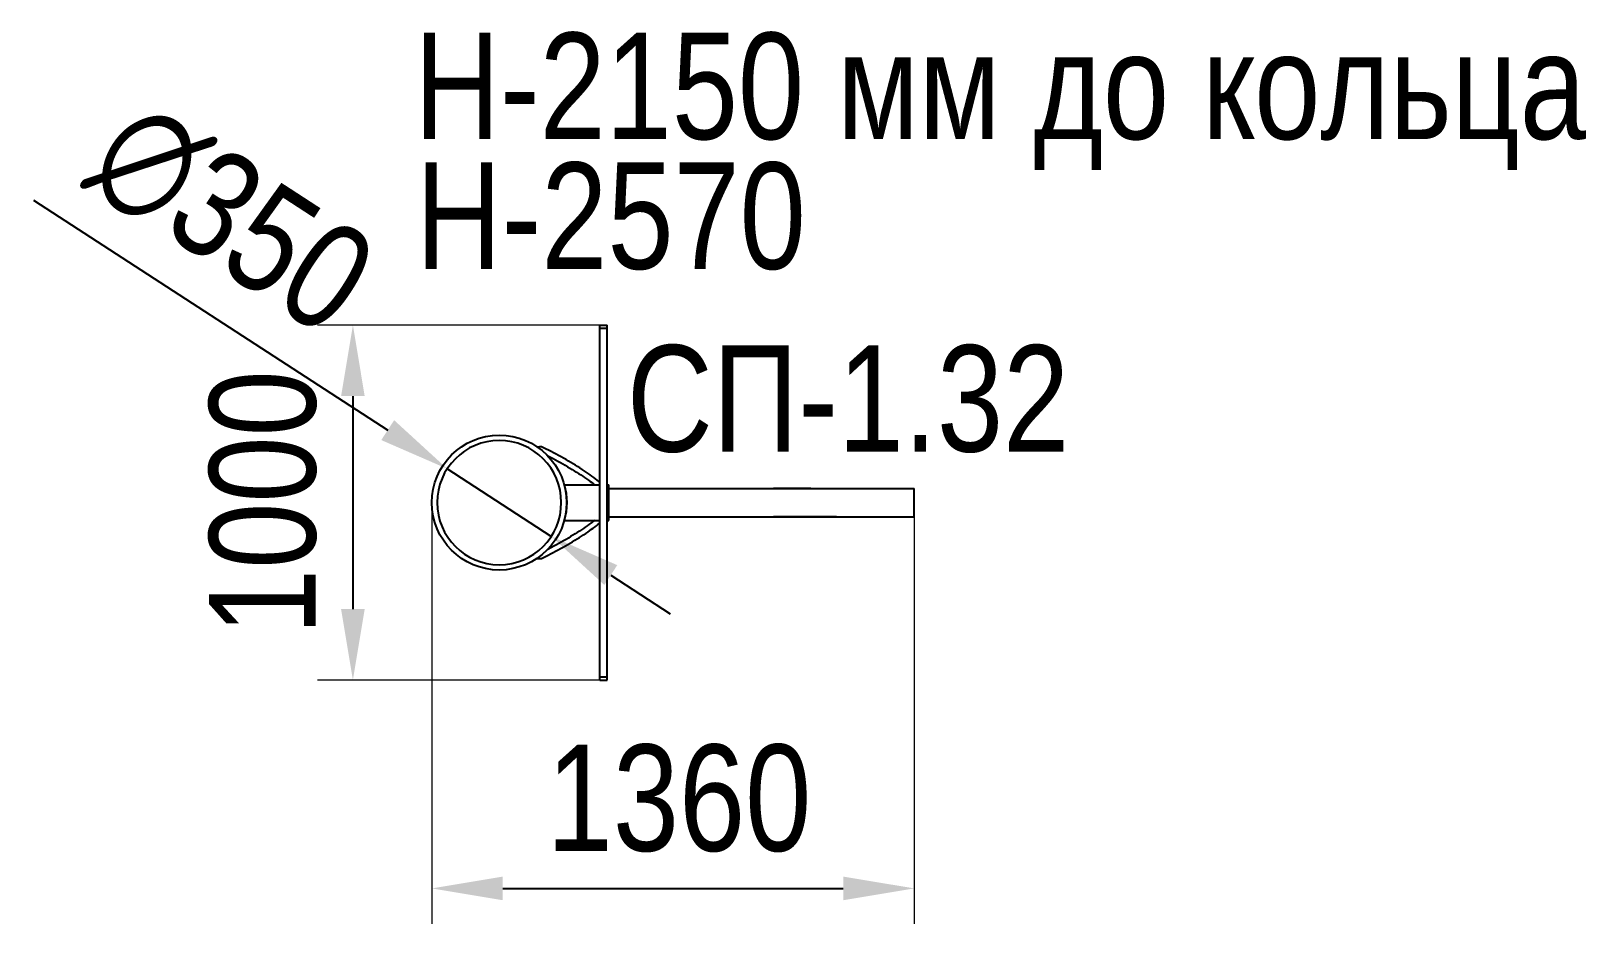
# Model space of a CAD drawing. Header units: millimetres. Extents: x -1626 to 2757, y -1196 to 1320.
import ezdxf

# ---------------------------------------------------------------- set-up
doc = ezdxf.new("R2010")
doc.units = ezdxf.units.MM
for name, color, linetype in [('DIKOM_АРТИКУЛ', 7, 'Continuous'), ('DIKOM_ОБЪЕКТ', 7, 'Continuous'), ('DIKOM_РАЗМЕР_ОБЪЕКТА', 7, 'Continuous')]:
    doc.layers.add(name, color=color, linetype=linetype)
doc.styles.add('style1', font='arial.ttf', dxfattribs={"width": 0.8})
doc.dimstyles.new('1-50', dxfattribs={"dimtxt": 300, "dimasz": 200, "dimexe": 100, "dimexo": 0, "dimgap": 100, "dimtad": 1, "dimdec": 0, "dimtxsty": 'style1', "dimcen": 0, "dimclrd": 7, "dimclre": 7, "dimadec": 1, "dimazin": 2, "dimtfac": 1, "dimtdec": 0, "dimtmove": 0, "dimatfit": 3, "dimfxl": 0, "dimlwd": 25, "dimlwe": 18, "dimarcsym": 0})

# ---------------------------------------------------------------- blocks, each defined once
blk = doc.blocks.new('*D0')
at = {"layer": 'Defpoints', "color": 0, "transparency": 16777216}
for p in [(-453.1, 86.9), (-159.6, -103.7)]:
    blk.add_point(p, dxfattribs=at)
at = {"layer": 'DIKOM_РАЗМЕР_ОБЪЕКТА', "color": 7, "lineweight": 25, "transparency": 16777216}
for p, q in [((-1619.5, 844), (-620.9, 195.8)), ((-159.6, -103.7), (-453.1, 86.9)), ((8.2, -212.6), (175.9, -321.5))]:
    blk.add_line(p, q, dxfattribs=at)
at = {"layer": 'DIKOM_РАЗМЕР_ОБЪЕКТА', "color": 7, "transparency": 16777216}
for points in [[(-602.7, 223.8), (-639, 167.8), (-453.1, 86.9)], [(26.3, -184.6), (-10, -240.5), (-159.6, -103.7)]]:
    blk.add_solid(points, dxfattribs=at)
at = {"layer": 'DIKOM_РАЗМЕР_ОБЪЕКТА', "color": 0, "transparency": 16777216, "insert": (-1061.7, 793.7), "char_height": 300, "attachment_point": 5, "rotation": 327.0114, "style": 'style1'}
blk.add_mtext('∅350', dxfattribs=at)
blk = doc.blocks.new('*D1')
at = {"layer": 'Defpoints', "color": 0, "transparency": 16777216}
for p in [(-496.4, -8.4), (863.6, -8.4), (863.6, -1095.5)]:
    blk.add_point(p, dxfattribs=at)
at = {"layer": 'DIKOM_РАЗМЕР_ОБЪЕКТА', "color": 7, "lineweight": 18, "transparency": 16777216}
for p, q in [((-496.4, -8.4), (-496.4, -1195.5)), ((863.6, -8.4), (863.6, -1195.5))]:
    blk.add_line(p, q, dxfattribs=at)
at = {"layer": 'DIKOM_РАЗМЕР_ОБЪЕКТА', "color": 7, "lineweight": 25, "transparency": 16777216}
blk.add_line((-296.4, -1095.5), (663.6, -1095.5), dxfattribs=at)
at = {"layer": 'DIKOM_РАЗМЕР_ОБЪЕКТА', "color": 7, "transparency": 16777216}
for points in [[(-296.4, -1062.2), (-296.4, -1128.8), (-496.4, -1095.5)], [(663.6, -1062.2), (663.6, -1128.8), (863.6, -1095.5)]]:
    blk.add_solid(points, dxfattribs=at)
at = {"layer": 'DIKOM_РАЗМЕР_ОБЪЕКТА', "color": 0, "transparency": 16777216, "insert": (200.5, -842.2), "char_height": 300, "attachment_point": 5, "style": 'style1'}
blk.add_mtext('1360', dxfattribs=at)
blk = doc.blocks.new('*D2')
at = {"layer": 'Defpoints', "color": 0, "transparency": 16777216}
for p in [(-2.4, 491.6), (-719, -508.4), (-2.4, -508.4)]:
    blk.add_point(p, dxfattribs=at)
at = {"layer": 'DIKOM_РАЗМЕР_ОБЪЕКТА', "color": 7, "lineweight": 18, "transparency": 16777216}
for p, q in [((-2.4, 491.6), (-819, 491.6)), ((-2.4, -508.4), (-819, -508.4))]:
    blk.add_line(p, q, dxfattribs=at)
at = {"layer": 'DIKOM_РАЗМЕР_ОБЪЕКТА', "color": 7, "lineweight": 25, "transparency": 16777216}
blk.add_line((-719, 291.6), (-719, -308.4), dxfattribs=at)
at = {"layer": 'DIKOM_РАЗМЕР_ОБЪЕКТА', "color": 7, "transparency": 16777216}
for points in [[(-752.3, 291.6), (-685.7, 291.6), (-719, 491.6)], [(-752.3, -308.4), (-685.7, -308.4), (-719, -508.4)]]:
    blk.add_solid(points, dxfattribs=at)
at = {"layer": 'DIKOM_РАЗМЕР_ОБЪЕКТА', "color": 0, "transparency": 16777216, "insert": (-972.2, -8.4), "char_height": 300, "attachment_point": 5, "rotation": 90, "style": 'style1'}
blk.add_mtext('1000', dxfattribs=at)

msp = doc.modelspace()

# ---------------------------------------------------------------- linework, layer by layer
at = {"layer": 'DIKOM_ОБЪЕКТ'}
for p, q in [((-22.4, 491.6), (-2.4, 491.6)), ((-22.4, 482.7), (-22.4, 491.6)), ((-22.4, 482.7), (-2.4, 482.7)), ((-22.4, -499.4), (-22.4, 482.7)), ((-2.4, 482.7), (-2.4, 491.6)), ((-2.4, -499.4), (-2.4, 482.7)), ((-122.4, 41.6), (-22.4, 41.6)), ((-122.4, 41.6), (-122.4, 41.6)), ((-2.4, 41.6), (2.6, 41.6)), ((2.6, -58.4), (2.6, 41.6)), ((2.6, 31.6), (863.6, 31.6)), ((572.3, 31.6), (467.2, 31.6)), ((572.3, 31.6), (644.3, 31.6)), ((863.6, -48.4), (863.6, 31.6)), ((-122.4, -58.4), (-22.4, -58.4)), ((-122.4, -58.4), (-122.4, -58.4)), ((-2.4, -58.4), (2.6, -58.4)), ((2.6, -48.4), (863.6, -48.4)), ((572.3, -48.4), (467.2, -48.4)), ((644.3, -48.4), (572.3, -48.4)), ((-22.4, -499.4), (-2.4, -499.4)), ((-22.4, -508.4), (-22.4, -499.4)), ((-22.4, -508.4), (-2.4, -508.4)), ((-2.4, -508.4), (-2.4, -499.4))]:
    msp.add_line(p, q, dxfattribs=at)
at = {"layer": 'DIKOM_ОБЪЕКТ', "flags": 128}
for points in [[(-23.7, 49.7), (-25.9, 51.5), (-30.4, 55), (-35, 58.6), (-39.9, 62.3), (-45, 66), (-50.2, 69.8), (-55.6, 73.6), (-61.3, 77.4), (-67, 81.3), (-73, 85.2), (-79, 89.1), (-85.3, 93), (-91.6, 96.9), (-98.1, 100.9), (-104.7, 104.8), (-111.3, 108.7), (-118.1, 112.6), (-125, 116.5), (-131.9, 120.4), (-138.9, 124.2), (-145.9, 128), (-153, 131.7), (-160.1, 135.4), (-167.2, 139.1), (-174.3, 142.6), (-181.4, 146.1), (-186.9, 148.8)], [(-169.6, 123.6), (-154.6, 115.7), (-147.7, 111.9), (-140.8, 108.2), (-133.9, 104.4), (-127.2, 100.5), (-120.5, 96.7), (-113.9, 92.8), (-107.4, 89), (-101, 85.1), (-94.7, 81.2), (-88.6, 77.4), (-82.6, 73.5), (-76.8, 69.7), (-71.1, 66), (-65.6, 62.2), (-60.3, 58.5), (-55.2, 54.9), (-50.2, 51.3), (-45.5, 47.8), (-41, 44.3), (-37.6, 41.6)], [(-186.9, -165.6), (-183.1, -163.7), (-176, -160.3), (-168.9, -156.7), (-161.8, -153.1), (-154.7, -149.4), (-147.6, -145.7), (-140.6, -141.9), (-133.6, -138.1), (-126.6, -134.2), (-119.8, -130.3), (-113, -126.4), (-106.3, -122.5), (-99.7, -118.6), (-93.2, -114.7), (-86.8, -110.7), (-80.5, -106.8), (-74.4, -102.9), (-68.5, -99), (-62.7, -95.1), (-57, -91.3), (-51.5, -87.5), (-46.3, -83.7), (-41.2, -80), (-36.2, -76.3), (-31.5, -72.7), (-27.1, -69.2), (-23.7, -66.4)], [(-37.6, -58.4), (-39.5, -59.9), (-44, -63.3), (-48.6, -66.8), (-53.4, -70.4), (-58.5, -74), (-63.7, -77.7), (-69.2, -81.4), (-74.8, -85.2), (-80.5, -89), (-86.5, -92.8), (-92.5, -96.6), (-98.7, -100.5), (-105.1, -104.4), (-111.5, -108.2), (-118.1, -112.1), (-124.8, -115.9), (-131.5, -119.8), (-138.3, -123.6), (-145.2, -127.4), (-152.2, -131.1), (-169.7, -140.4)]]:
    msp.add_lwpolyline(points, dxfattribs=at)
at = {"layer": 'DIKOM_ОБЪЕКТ'}
msp.add_circle((-306.4, -8.4), 190, dxfattribs=at)
at = {"layer": 'DIKOM_ОБЪЕКТ', "extrusion": (7.88797e-30, -1.73472e-18, -1)}
msp.add_circle((306.4, -8.4), 175, dxfattribs=at)
at = {"layer": 'DIKOM_ОБЪЕКТ'}
for centre, radius, start, end in [((-189.5, 126.2), 22.7, 83.905, 110.8865), ((-26.5, 46.3), 4.38, 19.1362, 50.3031), ((-295.3, -8.4), 180, 343.8768, 16.1232), ((-31.1, 46.2), 9.09, 329.4514, 343.3266), ((-26.6, -63), 4.49, 310.1212, 340.4677), ((-31.3, -63.1), 9.32, 16.8489, 30.3734), ((-193.3, -134), 32.2, 258.6704, 281.5845)]:
    msp.add_arc(centre, radius, start, end, dxfattribs=at)

# ---------------------------------------------------------------- texts
at = {"layer": 'DIKOM_АРТИКУЛ', "color": 7, "linetype": 'Continuous', "lineweight": 15, "insert": (53.5, 435.2), "char_height": 300, "width": 6012.174, "attachment_point": 1, "style": 'style1'}
msp.add_mtext('{\\fArial|b0|i0|c204|p34;СП}-1.{\\fArial|b0|i0|c204|p34;32}', dxfattribs=at)
at = {"layer": 'DIKOM_РАЗМЕР_ОБЪЕКТА', "char_height": 300, "width": 4694.74, "attachment_point": 1, "style": 'style1'}
for s, insert in [('H-2150 мм до кольца', (-546.4, 1315.7)), ('H-2570', (-541.5, 950))]:
    msp.add_mtext(s, dxfattribs=dict(at, insert=insert))

# ---------------------------------------------------------------- dimensions: what is measured, and where the dimension line sits
at = {"layer": 'DIKOM_РАЗМЕР_ОБЪЕКТА'}
dim = msp.add_diameter_dim_2p(p1=(-159.6, -103.7), p2=(-453.1, 86.9), dimstyle='1-50', dxfattribs=at)
dim.commit()
dim.dimension.update_dxf_attribs({"geometry": '*D0', "text_midpoint": (-1061.7, 793.7)})
dim = msp.add_linear_dim(base=(-719, -508.4), p1=(-2.4, 491.6), p2=(-2.4, -508.4), angle=90, dimstyle='1-50', dxfattribs=at)
dim.commit()
dim.dimension.update_dxf_attribs({"geometry": '*D2', "text_midpoint": (-719, -8.4), "dimtype": 160})
dim = msp.add_linear_dim(base=(863.6, -1095.5), p1=(-496.4, -8.4), p2=(863.6, -8.4), dimstyle='1-50', dxfattribs=at)
dim.commit()
dim.dimension.update_dxf_attribs({"geometry": '*D1', "text_midpoint": (200.5, -1095.5), "dimtype": 160})

doc.saveas('drawing.dxf')
